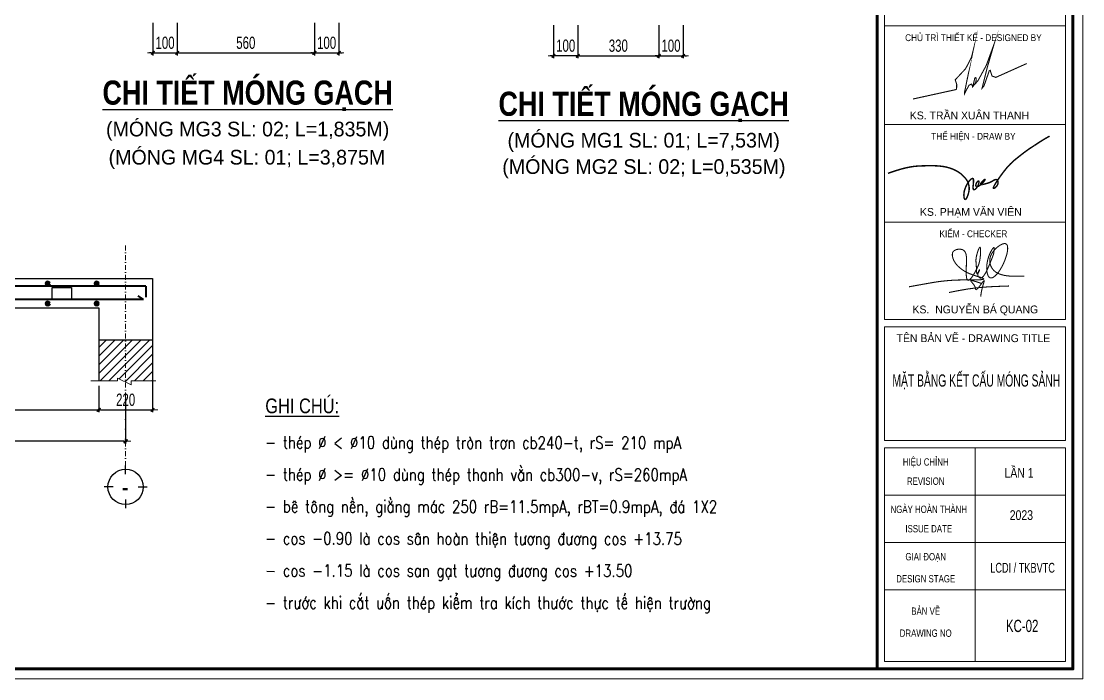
# Model space of a CAD drawing. Header units: millimetres. Extents: x -211129 to 461116, y -574633 to 115.
# Drawn here: x -121092 to -99409, y -561391 to -547968 of the extents above; entities that cross this region are included whole.
import ezdxf
from ezdxf.enums import TextEntityAlignment as Align

# ---------------------------------------------------------------- set-up
doc = ezdxf.new("R2010")
doc.units = ezdxf.units.MM
doc.header["$MEASUREMENT"] = 0
doc.header["$PDMODE"] = 32
doc.linetypes.add('DASHDOT', pattern=[1, 0.5, -0.25, 0, -0.25])
doc.layers.get('Defpoints').update_dxf_attribs({"color": 1})
for name, color, linetype, lineweight in [('Dim', 252, 'Continuous', 13), ('Khungten_LCDI', 7, 'Continuous', 5), ('LC Dim', 8, 'Continuous', 18), ('LC Hatch', 252, 'Continuous', 9), ('LC ISO', 153, 'Continuous', 13), ('LC Net dam 1', 30, 'Continuous', 30), ('LC Net dam2', 6, 'Continuous', 40), ('LC Net dam3', 1, 'Continuous', 60), ('LC Net thay', 63, 'Continuous', 25), ('LC Net truc', 79, 'DASHDOT', 13), ('LC Text1', 3, 'Continuous', 20), ('LC Text2', 7, 'Continuous', 25), ('v-MANH', 147, 'Continuous', 5)]:
    doc.layers.add(name, color=color, linetype=linetype, lineweight=lineweight)
doc.styles.add('EG 1', font='VHAVANB.TTF')
doc.styles.add('HOATBIF', font='hoatbif.shx', dxfattribs={"width": 0.7})
doc.styles.add('Khungten', font='VHAVAN.TTF', dxfattribs={"width": 0.9, "height": 5000})
doc.styles.add('LC 1', font='VHAVANB.TTF')
doc.styles.add('LC 3', font='vnsimli.shx', dxfattribs={"width": 0.75})
doc.styles.add('LC3', font='VHARIALB.TTF', dxfattribs={"width": 0.8})
doc.styles.add('T2', font='VHARIAL.TTF', dxfattribs={"width": 0.8})
doc.styles.add('Tahoma', font='tahoma.ttf')
doc.styles.add('Title', font='VHBLACK.TTF', dxfattribs={"width": 0.8})
doc.styles.add('VNAVANTH', font='VHAVANB.TTF', dxfattribs={"width": 0.6})
doc.dimstyles.new('1-100', dxfattribs={"dimscale": 100, "dimtxt": 2.5, "dimasz": 0.35, "dimexe": 0.5, "dimexo": 0, "dimgap": 0.8, "dimtad": 1, "dimdec": 0, "dimzin": 0, "dimdsep": 46, "dimtxsty": 'HOATBIF', "dimblk1": 'DOT', "dimblk2": 'DOT', "dimsah": 1, "dimcen": -1, "dimdle": 1, "dimclrd": 256, "dimclre": 256, "dimclrt": 4, "dimadec": 3, "dimazin": 2, "dimtfac": 0.333333, "dimtdec": 0, "dimtix": 1, "dimtmove": 2, "dimatfit": 3, "dimldrblk": 'DOT', "dimfxl": 1, "dimtvp": 0.833333, "dimtolj": 1, "dimtzin": 0, "dimarcsym": 0})
doc.dimstyles.new('1-110', dxfattribs={"dimscale": 110, "dimtxt": 2.5, "dimasz": 0.35, "dimexe": 0.5, "dimexo": 1, "dimgap": 0.8, "dimtad": 1, "dimdec": 0, "dimzin": 0, "dimdsep": 46, "dimtxsty": 'HOATBIF', "dimblk1": 'DOT', "dimblk2": 'DOT', "dimsah": 1, "dimcen": -1, "dimdle": 1, "dimclrd": 256, "dimclre": 256, "dimclrt": 4, "dimadec": 3, "dimazin": 2, "dimtfac": 0.333333, "dimtdec": 0, "dimtix": 1, "dimtmove": 2, "dimatfit": 3, "dimldrblk": 'DOT', "dimfxl": 1, "dimtvp": 0.833333, "dimtolj": 1, "dimtzin": 0, "dimarcsym": 0})

# ---------------------------------------------------------------- blocks, each defined once
blk = doc.blocks.new('DOT')
at = {"layer": 'LC Dim'}
blk.add_line((-3, 0), (3, 0), dxfattribs=at)
at = {"layer": 'LC Dim', "color": 4}
blk.add_line((-1, -1), (1, 1), dxfattribs=at)
blk.add_lwpolyline([(0.5, 1), (-1, -0.5), (-0.5, -1), (1, 0.5)], close=True, dxfattribs=at)
blk = doc.blocks.new('*D1183')
at = {"layer": 'Defpoints', "color": 0, "transparency": 16777216}
for p in [(-118405, -547998), (-117905, -547998), (-117905, -548614)]:
    blk.add_point(p, dxfattribs=at)
at = {"layer": 'Dim', "lineweight": -2, "transparency": 16777216}
for p, q in [((-118405, -547998), (-118405, -548664)), ((-117905, -547998), (-117905, -548664)), ((-118440, -548614), (-118475, -548614)), ((-118405, -548614), (-117905, -548614)), ((-117870, -548614), (-117835, -548614))]:
    blk.add_line(p, q, dxfattribs=at)
at = {"layer": 'Dim', "lineweight": -2, "transparency": 16777216, "xscale": 35, "yscale": 35, "zscale": 35}
blk.add_blockref('DOT', (-118405, -548614), dxfattribs=at)
at = {"layer": 'Dim', "lineweight": -2, "transparency": 16777216, "xscale": 35, "yscale": 35, "zscale": 35, "rotation": 180}
blk.add_blockref('DOT', (-117905, -548614), dxfattribs=at)
at = {"layer": 'Dim', "color": 4, "transparency": 16777216, "insert": (-118155, -548409), "char_height": 250, "attachment_point": 5, "style": 'HOATBIF'}
blk.add_mtext('\\A1;100', dxfattribs=at)
blk = doc.blocks.new('_Dot')
at = {"color": 0, "linetype": 'ByBlock', "lineweight": -2}
blk.add_line((-0.5, 0), (-1, 0), dxfattribs=at)
at = {"color": 0, "linetype": 'ByBlock', "const_width": 0.5}
blk.add_lwpolyline([(-0.25, 0, 1), (0.25, 0, 1)], format="xyb", close=True, dxfattribs=at)
blk = doc.blocks.new('*D1184')
at = {"layer": 'Defpoints', "color": 0, "transparency": 16777216}
for p in [(-117905, -547998), (-115105, -547998), (-115105, -548614)]:
    blk.add_point(p, dxfattribs=at)
at = {"layer": 'Dim', "lineweight": -2, "transparency": 16777216}
for p, q in [((-117905, -547998), (-117905, -548664)), ((-115105, -547998), (-115105, -548664)), ((-117870, -548614), (-115140, -548614))]:
    blk.add_line(p, q, dxfattribs=at)
at = {"layer": 'Dim', "lineweight": -2, "transparency": 16777216, "xscale": 35, "yscale": 35, "zscale": 35, "rotation": 180}
blk.add_blockref('DOT', (-117905, -548614), dxfattribs=at)
at = {"layer": 'Dim', "lineweight": -2, "transparency": 16777216, "xscale": 35, "yscale": 35, "zscale": 35}
blk.add_blockref('DOT', (-115105, -548614), dxfattribs=at)
at = {"layer": 'Dim', "color": 4, "transparency": 16777216, "insert": (-116505, -548409), "char_height": 250, "attachment_point": 5, "style": 'HOATBIF'}
blk.add_mtext('\\A1;560', dxfattribs=at)
blk = doc.blocks.new('*D1185')
at = {"layer": 'Defpoints', "color": 0, "transparency": 16777216}
for p in [(-115105, -547998), (-114605, -547998), (-114605, -548614)]:
    blk.add_point(p, dxfattribs=at)
at = {"layer": 'Dim', "lineweight": -2, "transparency": 16777216}
for p, q in [((-115105, -547998), (-115105, -548664)), ((-114605, -547998), (-114605, -548664)), ((-115140, -548614), (-115175, -548614)), ((-115105, -548614), (-114605, -548614)), ((-114570, -548614), (-114535, -548614))]:
    blk.add_line(p, q, dxfattribs=at)
at = {"layer": 'Dim', "lineweight": -2, "transparency": 16777216, "xscale": 35, "yscale": 35, "zscale": 35}
blk.add_blockref('DOT', (-115105, -548614), dxfattribs=at)
at = {"layer": 'Dim', "lineweight": -2, "transparency": 16777216, "xscale": 35, "yscale": 35, "zscale": 35, "rotation": 180}
blk.add_blockref('DOT', (-114605, -548614), dxfattribs=at)
at = {"layer": 'Dim', "color": 4, "transparency": 16777216, "insert": (-114855, -548409), "char_height": 250, "attachment_point": 5, "style": 'HOATBIF'}
blk.add_mtext('\\A1;100', dxfattribs=at)
blk = doc.blocks.new('TIEUDE1')
at = {"layer": 'LC Text2', "color": 7, "style": 'LC 1'}
blk.add_attdef('TIªU§Ò', text='', height=5, dxfattribs=at).set_placement((0, 0), align=Align.BOTTOM_CENTER)
blk.add_attdef('TL', text='', height=3, dxfattribs=at).set_placement((0, -2), align=Align.TOP_CENTER)
blk = doc.blocks.new('NGUYEN BA QUANG')
at = {"layer": 'LC ISO', "const_width": 54}
for points in [[(906, 1114, 0.006821), (929, 1272, 0.011774), (937, 1340, 0.026266), (938, 1394, 0.052103), (935, 1423, 0.076783), (930, 1436, 0.163971), (923, 1442, 0.170042), (914, 1442, 0.080479), (902, 1436, 0.05585), (881, 1417, 0.031056), (847, 1375, 0.025203), (791, 1286, 0.116129), (556, 476, 0.061974), (575, 166, 0.045365), (610, 47, 0.070676), (660, -41, 0.091415), (710, -86, 0.146905), (783, -104, 0.068448), (833, -95, 0.049636), (885, -72, 0.053986), (978, -6, 0.029209), (1056, 69, 0.021304), (1134, 162, 0.025491), (1250, 329, 0.068873), (1561, 1027, 0.01773), (1596, 1171, 0.037697), (1624, 1368, 0.029037), (1623, 1453, 0.04288), (1613, 1525, 0.066726), (1590, 1583, 0.100495), (1556, 1623, 0.111871), (1508, 1644, 0.054631), (1469, 1647, 0.041179), (1426, 1643, 0.04561), (1355, 1623, 0.04967), (1225, 1558, 0.109429), (829, 1164, 0.05047), (753, 1012, 0.368126), (1079, 156, 0.040655), (1223, 90, 0.031441), (1383, 42, 0.023503), (1557, 9, 0.017084), (1742, -10, 0.011936), (1936, -19, 0.009133), (2206, -21, 0.002915), (2480, -16)], [(-3416, -557, -0.001023), (-2231, -345, -0.008385), (-1869, -289, -0.026114), (-905, -212, -0.007166), (-491, -205, 0.001773), (-49, -203, 0.009736), (200, -197, 0.025773), (331, -186, 0.054465), (383, -173, 0.09183), (397, -166, 0.386262), (399, -152, 0.129793), (379, -135, 0.036801), (321, -108, 0.016128), (184, -59, -0.006736), (-183, 62, -0.023924), (-416, 154, -0.046785), (-684, 310, -0.041509), (-918, 503, -0.092678), (-1136, 813, -0.077778), (-1199, 1035, -0.070106), (-1196, 1141, -0.201572), (-1106, 1286, -0.091887), (-982, 1343, -0.118851), (-732, 1351, -0.227561), (-543, 1208, -0.055716), (-508, 1121, -0.035741), (-487, 1019, -0.022757), (-478, 904, -0.018678), (-477, 714, 0.005361), (-493, 294, 0.022501), (-487, 25, 0.024956), (-474, -85, 0.051878), (-451, -169, 0.084004), (-427, -209, 0.302699), (-372, -224, 0.091028), (-331, -204, 0.045769), (-285, -164, 0.031407), (-218, -87, 0.026473), (-114, 66, 0.038878), (124, 530, 0.063388), (207, 831, 0.030377), (243, 1236, 0.019395), (241, 1350, 0.050857), (231, 1429, 0.089259), (221, 1451, 0.446193), (202, 1454, 0.08967), (185, 1438, 0.048315), (156, 1388, 0.024568), (114, 1288, 0.037087), (24, 971, 0.06811), (7, 722, 0.007404), (19, 571, -0.009821), (27, 442, 0.013775), (38, 214, 0.023991), (46, 154, 0.068642), (58, 113, 0.168495), (71, 99, 0.190472), (82, 99, 0.135753), (102, 116, 0.042547), (133, 165, 0.037247), (185, 280, 0.083462), (192, 310, 0.752396), (189, 311, 0.077103), (170, 286, 0.067778), (106, 135, 0.079642), (97, 52, 0.07615), (107, 12, 0.090818), (168, -77, 0.162992), (233, -111, 0.134535), (287, -101, 0.046135), (315, -85, 0.0589), (372, -33, 0.033446), (431, 44, 0.020493), (492, 142, 0.018931), (584, 325, 0.012315), (712, 617, 0.006262), (906, 1114)], [(-1368, -847, -0.004051), (-800, -737, -0.026384), (342, -582, -0.006339), (726, -556, -0.004215), (1111, -537, -0.002629), (1689, -517)], [(274, -380, 0.002584), (99, -322, 0.004829), (-9, -289, 0.009549), (-104, -262, 0.02019), (-180, -245, 0.020391), (-210, -242, 0.037792), (-233, -241, 0.083891), (-249, -244, 0.129866), (-256, -250, 0.170647), (-258, -257, 0.074142), (-257, -264, 0.04333), (-253, -271, 0.038982), (-240, -290, 0.018381), (-209, -327, -0.006145), (-155, -388, -0.017161), (-112, -442, -0.029179), (-72, -502, -0.056277), (-39, -577, -0.025416), (-31, -610, -0.003247), (-24, -652, 0.033316), (-18, -677, 0.055631), (-12, -689, 0.087521), (-5, -698, 0.15828), (8, -703, 0.07777), (18, -702, 0.051495), (30, -698, 0.04838), (50, -685, 0.02792), (72, -667, 0.021215), (104, -635, 0.012757), (138, -596, 0.011354), (192, -528, 0.005945), (265, -430, -0.007904), (360, -301, -0.011483), (384, -270, -0.027823), (404, -249, -0.066961), (415, -240, -0.123545), (420, -238, -0.248584), (424, -240, -0.12084), (426, -246, -0.064597), (426, -260, -0.027008), (421, -289, -0.011306), (411, -326, -0.007085), (384, -419, 0.007773), (340, -569, 0.03162), (266, -923, 0.004795), (248, -1055)]]:
    blk.add_lwpolyline(points, format="xyb", dxfattribs=at)
blk = doc.blocks.new('lcdi fix')
at = {"layer": 'Defpoints', "lineweight": 0}
blk.add_lwpolyline([(-1200, -14850), (-1200, 14850), (40800, 14850), (40800, -14850)], close=True, dxfattribs=at)
at = {"layer": 'Khungten_LCDI', "color": 5, "lineweight": 60}
blk.add_line((36600, 14650), (36600, -14650), dxfattribs=at)
at = {"layer": 'Khungten_LCDI', "color": 5, "lineweight": 25}
blk.add_line((40600, -14650), (40600, 14650), dxfattribs=at)
at = {"layer": 'Khungten_LCDI', "color": 9, "lineweight": 15}
for p, q in [((38600, -10133), (38600, -14500)), ((40450, -11100), (36750, -11100)), ((40450, -12067), (36750, -12067)), ((40450, -13033), (36750, -13033))]:
    blk.add_line(p, q, dxfattribs=at)
at = {"layer": 'Khungten_LCDI', "color": 5, "lineweight": 60}
blk.add_lwpolyline([(0, -14650), (0, 14650), (40600, 14650), (40600, -14650)], close=True, dxfattribs=at)
at = {"layer": 'Khungten_LCDI', "color": 9, "lineweight": 15}
for points in [[(36750, -1522), (40450, -1522), (40450, 446), (36750, 446)], [(36750, -1522), (40450, -1522), (40450, -3535), (36750, -3535)], [(36750, -5526), (40450, -5526), (40450, -3535), (36750, -3535)], [(36750, -7517), (40450, -7517), (40450, -5526), (36750, -5526)], [(36750, -9983), (40450, -9983), (40450, -7667), (36750, -7667)], [(36750, -14500), (40450, -14500), (40450, -10133), (36750, -10133)]]:
    blk.add_lwpolyline(points, close=True, dxfattribs=at)
at = {"layer": 'LC ISO', "const_width": 21.6}
for points in [[(38223, -2819), (38225, -2715), (38194, -2623), (38407, -2395), (38524, -2170), (38559, -2033), (38386, -2871), (38384, -2907), (38424, -2831), (38475, -2733), (38525, -2708), (38553, -2761), (38616, -2673), (38625, -2590), (38611, -2575), (38594, -2590), (38553, -2761), (38659, -2641), (38828, -2331), (38987, -1897), (38850, -2368), (38749, -2773), (38744, -2793), (38781, -2750), (38891, -2436), (38910, -2429), (38947, -2545), (39023, -2573), (39655, -2290)], [(37333, -3014), (38223, -2819)]]:
    blk.add_lwpolyline(points, dxfattribs=at)
at = {"layer": 'LC ISO', "const_width": 29.4}
blk.add_lwpolyline([(36820, -4532, -0.005589), (36989, -4475, -0.022453), (37203, -4416, -0.038343), (37420, -4384, -0.012299), (37598, -4377, -0.014061), (37778, -4377, -0.032435), (37955, -4393, -0.065887), (38169, -4456, -0.127402), (38414, -4647, -0.217203), (38474, -4901, -0.056046), (38441, -5010, -0.054981), (38419, -5051, -0.074917), (38408, -5062, -0.192631), (38398, -5066, -0.190426), (38389, -5060, -0.079856), (38381, -5046, -0.067464), (38372, -5000, -0.089823), (38386, -4872, -0.10427), (38491, -4676, -0.05658), (38522, -4647, -0.102761), (38543, -4637, -0.411767), (38565, -4649, -0.072182), (38568, -4664, -0.042063), (38568, -4712, 0.006515), (38560, -4797, 0.050846), (38561, -4843, 0.084642), (38565, -4859, 0.316888), (38580, -4867, 0.10557), (38595, -4862, 0.079173), (38621, -4840, 0.148897), (38679, -4718, 0.074472), (38679, -4697, 0.295229), (38672, -4687, 0.15701), (38666, -4688, 0.097298), (38650, -4700, 0.165018), (38616, -4769, 0.085117), (38617, -4789, 0.384735), (38637, -4804, 0.083003), (38655, -4801, 0.044183), (38675, -4792, 0.048448), (38722, -4759, 0.055197), (38788, -4688, 0.06223), (38806, -4659, 0.356145), (38806, -4653, 0.296448), (38800, -4654, 0.057996), (38762, -4684, 0.048541), (38723, -4728, 0.086608), (38714, -4746, 0.314867), (38717, -4757, 0.149234), (38731, -4761, 0.047589), (38753, -4759, 0.030742), (38810, -4746, 0.010919), (38888, -4722, 0.058476), (38947, -4694, -0.021304), (38991, -4669, -0.046344), (39013, -4660, -0.096698), (39032, -4658, -0.153723), (39049, -4665, -0.103714), (39061, -4682, -0.235546), (39057, -4769, -0.124446), (39000, -4831, -0.115248), (38981, -4839, -0.439421), (38974, -4834, -0.101123), (38974, -4824, -0.053735), (38987, -4792, -0.025453), (39029, -4720, -0.033469), (39248, -4420, -0.059013), (39491, -4194, -0.0344), (39818, -3959, -0.023249), (40123, -3771)], format="xyb", dxfattribs=at)
at = {"layer": 'LC Net dam 1', "xscale": 0.4, "yscale": 0.4, "zscale": 0.4}
blk.add_blockref('NGUYEN BA QUANG', (38616, -6625), dxfattribs=at)
at = {"color": 7}
for s, height, style, width, p in [('chñ tr× thiÕt kÕ - designed by', 140, 'Khungten', 0.9, (38566, -1832)), ('thÓ hiÖn - draw by', 140, 'Khungten', 0.9, (38566, -3845)), ('kiÓm - checker', 140, 'Khungten', 0.9, (38566, -5836)), ('hiÖu chØnh', 150, 'Khungten', 0.8, (37592, -10499)), ('revision', 150, 'Khungten', 0.8, (37592, -10891)), ('ngµy hoµn thµnh', 150, 'Khungten', 0.8, (37654, -11466)), ('issue date', 150, 'Khungten', 0.8, (37654, -11862)), ('giai ®o¹n', 150, 'Khungten', 0.8, (37592, -12433)), ('lcdi / TKBVTC', 200, 'Title', 0.7, (39571, -12684)), ('design stage', 150, 'Khungten', 0.8, (37592, -12883)), ('b¶n vÏ', 150, 'Khungten', 0.8, (37592, -13544)), ('drawing nO', 150, 'Khungten', 0.8, (37592, -13994))]:
    blk.add_text(s, height=height, dxfattribs=dict(at, style=style, width=width)).set_placement(p, align=Align.CENTER)
for s, style, p in [('ks. TRÇN XU¢N THANH ', 'VNAVANTH', (38515, -3430)), ('ks. PH¹M V¡N VI£N', 'VNAVANTH', (38515, -5399)), ('ks.  NGUYÔN B¸ QUANG', 'VNAVANTH', (38605, -7390)), ('tªn b¶n vÏ - drawing title', 'Khungten', (38566, -7977))]:
    blk.add_text(s, height=160, dxfattribs=dict(at, style=style)).set_placement(p, align=Align.CENTER)
at = {"color": 7, "style": 'Khungten', "width": 0.8}
for tag, p in [('REVISION', (39499, -10746)), ('NGAYHT', (39546, -11609))]:
    blk.add_attdef(tag, text='', height=200, dxfattribs=at).set_placement(p, align=Align.CENTER)
at = {"layer": 'LC Text1', "color": 3, "style": 'LC 1', "width": 1.834006}
for tag, p, p2 in [('TENBANVE1', (36913, -8886), (40339, -8886)), ('TENBANVE2', (36913, -9562), (40339, -9562))]:
    blk.add_attdef(tag, text='', height=250, dxfattribs=at).set_placement(p, p2, align=Align.FIT)
at = {"layer": 'LC Text1', "style": 'Title', "width": 0.7}
blk.add_attdef('SOBANVE', text='', height=250, dxfattribs=at).set_placement((39562, -13896), align=Align.CENTER)
blk = doc.blocks.new('*D1191')
at = {"layer": 'Defpoints', "color": 0, "transparency": 16777216}
for p in [(-109721, -548049), (-108071, -548049), (-108071, -548673)]:
    blk.add_point(p, dxfattribs=at)
at = {"layer": 'Dim', "lineweight": -2, "transparency": 16777216}
for p, q in [((-109721, -548049), (-109721, -548723)), ((-108071, -548049), (-108071, -548723)), ((-109686, -548673), (-108106, -548673))]:
    blk.add_line(p, q, dxfattribs=at)
at = {"layer": 'Dim', "lineweight": -2, "transparency": 16777216, "xscale": 35, "yscale": 35, "zscale": 35, "rotation": 180}
blk.add_blockref('DOT', (-109721, -548673), dxfattribs=at)
at = {"layer": 'Dim', "lineweight": -2, "transparency": 16777216, "xscale": 35, "yscale": 35, "zscale": 35}
blk.add_blockref('DOT', (-108071, -548673), dxfattribs=at)
at = {"layer": 'Dim', "color": 4, "transparency": 16777216, "insert": (-108896, -548468), "char_height": 250, "attachment_point": 5, "style": 'HOATBIF'}
blk.add_mtext('\\A1;330', dxfattribs=at)
blk = doc.blocks.new('*D1198')
at = {"layer": 'Defpoints', "color": 0, "transparency": 16777216}
for p in [(-110221, -548049), (-109721, -548049), (-110221, -548673)]:
    blk.add_point(p, dxfattribs=at)
at = {"layer": 'Dim', "lineweight": -2, "transparency": 16777216}
for p, q in [((-110221, -548049), (-110221, -548723)), ((-109721, -548049), (-109721, -548723)), ((-110256, -548673), (-110291, -548673)), ((-109721, -548673), (-110221, -548673)), ((-109686, -548673), (-109651, -548673))]:
    blk.add_line(p, q, dxfattribs=at)
at = {"layer": 'Dim', "lineweight": -2, "transparency": 16777216, "xscale": 35, "yscale": 35, "zscale": 35}
blk.add_blockref('DOT', (-110221, -548673), dxfattribs=at)
at = {"layer": 'Dim', "lineweight": -2, "transparency": 16777216, "xscale": 35, "yscale": 35, "zscale": 35, "rotation": 180}
blk.add_blockref('DOT', (-109721, -548673), dxfattribs=at)
at = {"layer": 'Dim', "color": 4, "transparency": 16777216, "insert": (-109971, -548468), "char_height": 250, "attachment_point": 5, "style": 'HOATBIF'}
blk.add_mtext('\\A1;100', dxfattribs=at)
blk = doc.blocks.new('*D1199')
at = {"layer": 'Defpoints', "color": 0, "transparency": 16777216}
for p in [(-108071, -548049), (-107571, -548049), (-107571, -548673)]:
    blk.add_point(p, dxfattribs=at)
at = {"layer": 'Dim', "lineweight": -2, "transparency": 16777216}
for p, q in [((-108071, -548049), (-108071, -548723)), ((-107571, -548049), (-107571, -548723)), ((-108106, -548673), (-108141, -548673)), ((-108071, -548673), (-107571, -548673)), ((-107536, -548673), (-107501, -548673))]:
    blk.add_line(p, q, dxfattribs=at)
at = {"layer": 'Dim', "lineweight": -2, "transparency": 16777216, "xscale": 35, "yscale": 35, "zscale": 35}
blk.add_blockref('DOT', (-108071, -548673), dxfattribs=at)
at = {"layer": 'Dim', "lineweight": -2, "transparency": 16777216, "xscale": 35, "yscale": 35, "zscale": 35, "rotation": 180}
blk.add_blockref('DOT', (-107571, -548673), dxfattribs=at)
at = {"layer": 'Dim', "color": 4, "transparency": 16777216, "insert": (-107821, -548468), "char_height": 250, "attachment_point": 5, "style": 'HOATBIF'}
blk.add_mtext('\\A1;100', dxfattribs=at)
blk = doc.blocks.new('theptron1')
at = {"layer": 'LC Net dam3'}
for p, q in [((-0.5, 0), (0.5, 0)), ((-0.35, 0.35), (0.35, -0.35)), ((0.35, 0.35), (-0.35, -0.35)), ((0, 0.5), (0, -0.5))]:
    blk.add_line(p, q, dxfattribs=at)
blk.add_circle((0, 0), 0.5, dxfattribs=at)
blk = doc.blocks.new('*D1227')
at = {"layer": 'Defpoints', "color": 0, "transparency": 16777216}
for p in [(-136410, -555309), (-119510, -555309), (-119510, -555902)]:
    blk.add_point(p, dxfattribs=at)
at = {"layer": 'LC Dim', "lineweight": -2, "transparency": 16777216}
for p, q in [((-136410, -555409), (-136410, -555952)), ((-119510, -555409), (-119510, -555952)), ((-136375, -555902), (-119545, -555902))]:
    blk.add_line(p, q, dxfattribs=at)
at = {"layer": 'LC Dim', "lineweight": -2, "transparency": 16777216, "xscale": 35, "yscale": 35, "zscale": 35, "rotation": 180}
blk.add_blockref('DOT', (-136410, -555902), dxfattribs=at)
at = {"layer": 'LC Dim', "lineweight": -2, "transparency": 16777216, "xscale": 35, "yscale": 35, "zscale": 35}
blk.add_blockref('DOT', (-119510, -555902), dxfattribs=at)
at = {"layer": 'LC Dim', "color": 4, "transparency": 16777216, "insert": (-127960, -555697), "char_height": 250, "attachment_point": 5, "style": 'HOATBIF'}
blk.add_mtext('\\A1;3380', dxfattribs=at)
blk = doc.blocks.new('*D1228')
at = {"layer": 'Defpoints', "color": 0, "transparency": 16777216}
for p in [(-118410, -555225), (-119510, -555309), (-118410, -555902)]:
    blk.add_point(p, dxfattribs=at)
at = {"layer": 'LC Dim', "lineweight": -2, "transparency": 16777216}
for p, q in [((-119510, -555409), (-119510, -555952)), ((-118410, -555325), (-118410, -555952)), ((-119475, -555902), (-118445, -555902))]:
    blk.add_line(p, q, dxfattribs=at)
at = {"layer": 'LC Dim', "lineweight": -2, "transparency": 16777216, "xscale": 35, "yscale": 35, "zscale": 35, "rotation": 180}
blk.add_blockref('DOT', (-119510, -555902), dxfattribs=at)
at = {"layer": 'LC Dim', "lineweight": -2, "transparency": 16777216, "xscale": 35, "yscale": 35, "zscale": 35}
blk.add_blockref('DOT', (-118410, -555902), dxfattribs=at)
at = {"layer": 'LC Dim', "color": 4, "transparency": 16777216, "insert": (-118960, -555697), "char_height": 250, "attachment_point": 5, "style": 'HOATBIF'}
blk.add_mtext('\\A1;220', dxfattribs=at)
blk = doc.blocks.new('*D1229')
at = {"layer": 'Defpoints', "color": 0, "transparency": 16777216}
for p in [(-136960, -555539), (-118960, -555539), (-136960, -556544)]:
    blk.add_point(p, dxfattribs=at)
at = {"layer": 'LC Dim', "lineweight": -2, "transparency": 16777216}
for p, q in [((-136960, -555639), (-136960, -556594)), ((-118960, -555639), (-118960, -556594)), ((-118995, -556544), (-136925, -556544))]:
    blk.add_line(p, q, dxfattribs=at)
at = {"layer": 'LC Dim', "lineweight": -2, "transparency": 16777216, "xscale": 35, "yscale": 35, "zscale": 35, "rotation": 180}
blk.add_blockref('DOT', (-136960, -556544), dxfattribs=at)
at = {"layer": 'LC Dim', "lineweight": -2, "transparency": 16777216, "xscale": 35, "yscale": 35, "zscale": 35}
blk.add_blockref('DOT', (-118960, -556544), dxfattribs=at)
at = {"layer": 'LC Dim', "color": 4, "transparency": 16777216, "insert": (-127960, -556339), "char_height": 250, "attachment_point": 5, "style": 'HOATBIF'}
blk.add_mtext('\\A1;3600', dxfattribs=at)
blk = doc.blocks.new('KyHieu TrucDinhVi')
at = {"color": 7, "lineweight": 30}
for p, q in [((0, 2.36), (0, 4)), ((-2.36, 0), (-4, 0)), ((2.36, 0), (4, 0)), ((0, -2.36), (0, -4))]:
    blk.add_line(p, q, dxfattribs=at)
blk.add_circle((0, 0), 3.3, dxfattribs=at)
at = {"ltscale": 20, "style": 'Tahoma'}
blk.add_attdef('AA', text='', height=3, dxfattribs=at).set_placement((0, 0), align=Align.MIDDLE_CENTER)

msp = doc.modelspace()

# ---------------------------------------------------------------- hatches: boundary and pattern name
at = {"layer": 'LC Hatch'}
h = msp.add_hatch(dxfattribs=at)
h.set_pattern_fill('ANSI31', color=256, scale=1000)
h.set_pattern_definition([(45, (-221843.33, -310126.64), (-88.38835, 88.38835), [])])
h.paths.add_polyline_path([(-137081.4, -555252.3), (-136805.9, -555390.1), (-136805.9, -555308.8), (-136409.8, -555308.8), (-136409.8, -554471.1), (-137509.8, -554471.1), (-137509.8, -555308.8), (-137081.4, -555308.8)])
h.paths.add_polyline_path([(-118409.8, -554471.1), (-119509.8, -554471.1), (-119509.8, -555308.8), (-119123.5, -555308.8), (-119123.5, -555252.3), (-118848, -555390.1), (-118848, -555308.8), (-118409.8, -555308.8)])

# ---------------------------------------------------------------- linework, layer by layer
at = {"layer": 'LC Net dam 1'}
msp.add_lwpolyline([(-120681.6, -553641.5), (-120459.5, -553641.5), (-120459.5, -553401.4), (-120066.4, -553401.4), (-120066.4, -553641.5), (-119851.6, -553641.5)], dxfattribs=at)
at = {"layer": 'LC Net dam2'}
for p, q in [((-118548, -553379.6), (-137371.7, -553379.6)), ((-118548, -553379.6), (-118548, -553602.4)), ((-118593.7, -553648.6), (-137325.9, -553648.6)), ((-118593.7, -553648.6), (-118701.7, -553571.7))]:
    msp.add_line(p, q, dxfattribs=at)
at = {"layer": 'LC Net thay'}
for p, q in [((-137509.8, -553221.1), (-118409.8, -553221.1)), ((-136409.8, -553821.1), (-119509.8, -553821.1))]:
    msp.add_line(p, q, dxfattribs=at)
at = {"layer": 'LC Net thay', "ltscale": 2}
for p, q in [((-118409.8, -553221.1), (-118409.8, -555308.8)), ((-119509.8, -553821.1), (-119509.8, -555308.8)), ((-119509.8, -554471.1), (-118409.8, -554471.1))]:
    msp.add_line(p, q, dxfattribs=at)
at = {"layer": 'LC Net truc', "ltscale": 200}
msp.add_line((-118959.8, -552545.1), (-118959.8, -557037.2), dxfattribs=at)
at = {"layer": 'v-MANH'}
msp.add_lwpolyline([(-119669.5, -555308.8), (-119123.5, -555308.8), (-119123.5, -555252.3), (-118848, -555390.1), (-118848, -555308.8), (-118346.3, -555308.8)], dxfattribs=at)

# ---------------------------------------------------------------- block references
at = {"layer": 'LC Dim', "xscale": 64.00000000010367, "yscale": 64.00000000010367, "zscale": 64.00000000010367, "rotation": 180}
for p in [(-120550.3, -553323.1), (-119550.3, -553323.1), (-120550.3, -553731.5), (-119550.3, -553731.5)]:
    msp.add_blockref('theptron1', p, dxfattribs=at)
at = {"layer": 'LC ISO'}
ref = msp.add_blockref('KyHieu TrucDinhVi', (-118959.8, -557474.5), dxfattribs=dict(at, xscale=109.3333333333333, yscale=109.3333333333333, zscale=109.3333333333333))
ref.add_attrib('AA', '-', dxfattribs={"layer": '0', "ltscale": 20, "height": 393.6, "style": 'EG 1', "width": 0.8}).set_placement((-118971.7, -557474.5), align=Align.MIDDLE_CENTER)
at = {"layer": 'LC Net thay'}
ref = msp.add_blockref('lcdi fix', (-140209.4, -546541.2), dxfattribs=at)
ref.add_attrib('NGAYHT', '2023', dxfattribs={"layer": 'LC Text1', "height": 200, "style": 'Khungten', "width": 0.8}).set_placement((-100663.3, -558150.6), align=Align.CENTER)
ref.add_attrib('REVISION', 'lÇn 1', dxfattribs={"layer": 'LC Text1', "height": 200, "style": 'Khungten', "width": 0.8}).set_placement((-100710.6, -557287.5), align=Align.CENTER)
ref.add_attrib('SOBANVE', 'kc-02', dxfattribs={"layer": 'LC Text1', "height": 250, "style": 'Title', "width": 0.7}).set_placement((-100647.4, -560437.4), align=Align.CENTER)
ref.add_attrib('TENBANVE1', 'mÆt b»ng kÕt cÊu mãng s¶nh', dxfattribs={"layer": 'LC Text1', "height": 250, "style": 'Title', "width": 0.532876}).set_placement((-103296.7, -555427), (-99870.2, -555427), align=Align.FIT)
at = {"layer": 'LC Text2'}
ref = msp.add_blockref('TIEUDE1', (-116467.6, -549818.5), dxfattribs=dict(at, xscale=100.0000000001933, yscale=100.0000000001933, zscale=100.0000000001933))
ref.add_attrib('TIªU§Ò', '%%Uchi tiÕt mãng g¹ch', dxfattribs={"color": 7, "height": 492.441, "style": 'LC3', "width": 0.8}).set_placement((-116467.6, -549818.5), align=Align.BOTTOM_CENTER)
ref.add_attrib('TL', '(MãNG MG3 SL: 02; L=1,835m)', dxfattribs={"color": 7, "height": 300, "style": 'LC 1'}).set_placement((-116467.6, -550018.5), align=Align.TOP_CENTER)
ref = msp.add_blockref('TIEUDE1', (-108378.7, -550046.6), dxfattribs=dict(at, xscale=100.0000000001933, yscale=100.0000000001933, zscale=100.0000000001933))
ref.add_attrib('TIªU§Ò', '%%Uchi tiÕt mãng g¹ch', dxfattribs={"color": 7, "height": 492.441, "style": 'LC3', "width": 0.8}).set_placement((-108378.7, -550046.6), align=Align.BOTTOM_CENTER)
ref.add_attrib('TL', '(MãNG MG1 SL: 01; L=7,53m)', dxfattribs={"color": 7, "height": 300, "style": 'LC 1'}).set_placement((-108378.7, -550246.6), align=Align.TOP_CENTER)
ref = msp.add_blockref('TIEUDE1', (-116482.9, -550393.5), dxfattribs=dict(at, xscale=100.0000000001933, yscale=100.0000000001933, zscale=100.0000000001933))
ref.add_attrib('TL', '(MãNG MG4 SL: 01; L=3,875M', dxfattribs={"color": 7, "height": 300, "style": 'LC 1'}).set_placement((-116482.9, -550593.5), align=Align.TOP_CENTER)
ref = msp.add_blockref('TIEUDE1', (-108373.8, -550584.9), dxfattribs=dict(at, xscale=100.0000000001933, yscale=100.0000000001933, zscale=100.0000000001933))
ref.add_attrib('TL', '(MãNG MG2 SL: 02; L=0,535M)', dxfattribs={"color": 7, "height": 300, "style": 'LC 1'}).set_placement((-108373.8, -550784.9), align=Align.TOP_CENTER)

# ---------------------------------------------------------------- texts
at = {"layer": 'LC Text1', "color": 3, "style": 'LC 3', "width": 0.8}
for s, p in [('- thÐp %%C < %%C10 dïng thÐp trßn tr¬n cb240-t, rS= 210 mpA', (-116108.2, -556690.9)), ('- thÐp %%C >= %%C10 dïng thÐp thanh v»n cb300-v, rS=260mpA', (-116108.2, -557344.1)), ('- bª t«ng nÒn, gi»ng m¸c 250 rB=11.5mpA, rBT=0.9mpA, ®¸ 1X2', (-116108.2, -557997.5)), ('- cos -0.90 lµ cos s©n hoµn thiÖn t\xad¬ng ®\xad¬ng cos +13.75', (-116108.2, -558650.5)), ('- cos -1.15 lµ cos san g¹t t\xad¬ng ®\xad¬ng cos +13.50', (-116108.2, -559305.2)), ('- tr\xadíc khi c¾t uèn thÐp kiÓm tra kÝch th\xadíc thùc tÕ hiÖn tr\xadêng', (-116108.2, -559959.9))]:
    msp.add_text(s, height=250.016, rotation=359.95192, dxfattribs=at).set_placement(p)
at = {"layer": 'LC Text2', "style": 'T2', "width": 0.8}
msp.add_text('%%Ughi chó:', height=300, dxfattribs=at).set_placement((-116107.3, -555970.4))

# ---------------------------------------------------------------- dimensions: what is measured, and where the dimension line sits
at = {"layer": 'Dim'}
for base, p1, p2, picture, middle in [((-117904.6, -548613.9), (-118404.6, -547997.9), (-117904.6, -547997.9), '*D1183', (-118154.6, -548408.9)), ((-115104.6, -548613.9), (-117904.6, -547997.9), (-115104.6, -547997.9), '*D1184', (-116504.6, -548408.9)), ((-114604.6, -548613.9), (-115104.6, -547997.9), (-114604.6, -547997.9), '*D1185', (-114854.6, -548408.9)), ((-110220.9, -548673.3), (-109720.9, -548048.8), (-110220.9, -548048.8), '*D1198', (-109970.9, -548468.3)), ((-108070.9, -548673.3), (-109720.9, -548048.8), (-108070.9, -548048.8), '*D1191', (-108895.9, -548468.3)), ((-107570.9, -548673.3), (-108070.9, -548048.8), (-107570.9, -548048.8), '*D1199', (-107820.9, -548468.3))]:
    dim = msp.add_linear_dim(base=base, p1=p1, p2=p2, dimstyle='1-100', override={"dimlfac": 0.2}, dxfattribs=at)
    dim.commit()
    dim.dimension.update_dxf_attribs({"geometry": picture, "text_midpoint": middle})
at = {"layer": 'LC Dim'}
for base, p1, p2, picture, middle in [((-118409.8, -555901.6), (-119509.8, -555308.8), (-118409.8, -555225.1), '*D1228', (-118959.8, -555696.6)), ((-119509.8, -555901.6), (-136409.8, -555308.8), (-119509.8, -555308.8), '*D1227', (-127959.8, -555696.6)), ((-136959.8, -556543.7), (-118959.8, -555538.6), (-136959.8, -555538.6), '*D1229', (-127959.8, -556338.7))]:
    dim = msp.add_linear_dim(base=base, p1=p1, p2=p2, dimstyle='1-110', override={"dimscale": 100, "dimlfac": 0.2}, dxfattribs=at)
    dim.commit()
    dim.dimension.update_dxf_attribs({"geometry": picture, "text_midpoint": middle})

doc.saveas('drawing.dxf')
